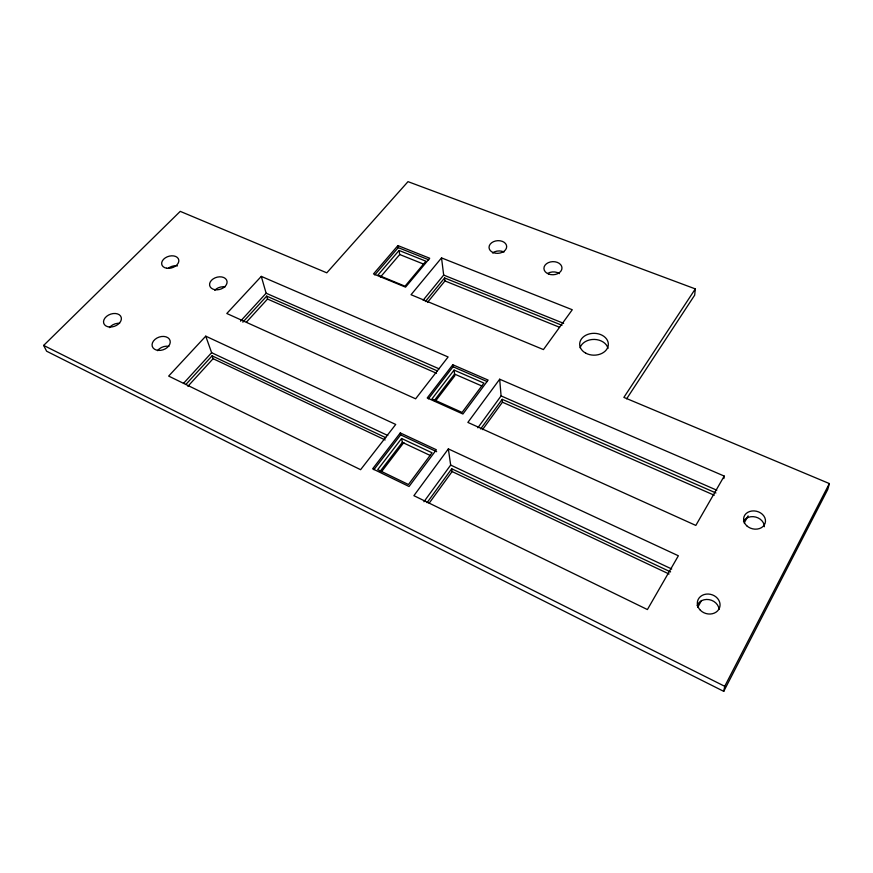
<?xml version="1.0" encoding="UTF-8"?>
<svg xmlns="http://www.w3.org/2000/svg" width="873" height="873" viewBox="0 0 873 873"><rect width="100%" height="100%" fill="white"/><g stroke="black" fill="none" stroke-linecap="round" stroke-linejoin="round"><path stroke-width="1.31" d="M695.312 288.898L623.868 397.401L829.35 483.566L827.79 489.415L723.739 691.351L46.618 351.208L43.65 345.413L180.242 211.364L326.786 272.823L408.007 181.649L695.312 288.898L694.69 295.118L626.628 398.83M723.848 478.59L724.219 476.08L499.683 379.22L467.863 422.412L695.825 525.426L724.219 476.08M723.739 691.351L724.721 686.298L829.35 483.566M697.647 607.488L701.521 600.471M744.178 522.982L748.106 515.856M429.134 503.23L452.105 471.562L451.712 468.768L670.606 571.924M482.54 429.614L502.433 402.202L502.193 399.321L715.925 492.961M427.061 502.673L451.712 468.768M480.641 428.959L502.193 399.321M423.94 501.735L450.664 465.069L448.351 448.897L678.365 555.774L647.406 609.561L413.889 495.678L448.351 448.897M477.837 427.803L501.08 395.916L499.683 379.22M380.192 471.278L402.322 442.349L401.591 438.497L432.059 452.781L408.444 484.526L377.714 469.63L401.591 438.497M434.197 400.685L454.56 374.07L454.058 370.097L483.915 383.094L462.09 412.416L431.971 398.896L454.058 370.097M381.599 471.616L403.85 442.491M435.332 401.285L454.931 375.641M400.292 432.932L372.64 468.823L409.055 486.49L436.347 449.759L400.292 432.932L400.663 434.863L373.884 469.674M452.792 364.761L427.224 397.957L462.919 414.009L488.127 380.082L452.792 364.761L453.043 366.758L428.359 398.852M425.337 301.556L444.597 277.963L562.005 325.313M427.432 302.462L444.968 280.931L444.597 277.963M423.132 300.203L443.68 275.082L441.531 257.906L572.273 309.74L543.432 349.582L411.041 294.725L441.531 257.906M380.453 277.036L399.725 254.523L399.059 250.453L425.926 261.202L405.028 286.202L377.954 275.039L399.059 250.453M397.913 245.586L373.491 273.926L405.552 287.152L429.702 258.244L397.913 245.586L398.241 247.626L374.746 274.951M187.891 386.303L213.088 358.694L212.074 355.835L185.884 384.458M246.492 322.082L267.52 299.046L266.68 296.122L242.836 322.192M183.45 383.433L211.626 352.692L205.744 336.17L168.664 376.088L360.604 469.685L395.72 424.453L205.744 336.17M240.522 321.166L266.134 293.219L261.289 276.381L226.805 313.494L415.624 398.808L448.111 356.97L261.289 276.381M398.241 247.626L428.752 259.805M399.725 254.523L424.06 264.29M443.68 275.082L563.631 323.348M444.968 280.931L559.549 327.266M453.043 366.758L487.101 381.545M454.56 374.07L481.831 385.975M266.134 293.219L439.108 368.832M501.08 395.916L716.777 490.2M266.68 296.122L437.318 370.894M267.52 299.046L436.489 373.251M502.433 402.202L714.256 495.231M400.663 434.863L436.653 451.69M211.626 352.692L387.787 435.507M402.322 442.349L430.247 455.477M450.664 465.069L671.73 569M212.074 355.835L385.801 437.711M213.088 358.694L385.157 439.937M452.105 471.562L669.089 574.019M43.65 345.413L724.721 686.298M743.49 521.279A10.989 8.97 14.3 0 1 755.745 517.067A10.989 8.97 14.3 0 1 764.322 526.725M580.076 347.781A14.263 10.902 0.3 0 1 594.36 339.422A14.263 10.902 0.3 0 1 607.99 348.469M214.813 290.196A8.861 6.242 -16.3 0 1 225.048 286.911M109.42 327.615A9.134 6.351 -20.4 0 1 119.612 323.283M157.489 350.673A9.265 6.646 -19.7 0 1 168.882 346.352M168.107 268.382A8.73 5.98 -17.3 0 1 177.448 265.883M697.08 605.644A11.425 9.832 16.6 0 1 709.029 599.62A11.425 9.832 16.6 0 1 719.101 609.267M547.687 273.413A8.948 6.548 -2.3 0 1 559.44 273.609M492.525 252.963A8.763 6.307 -4.7 0 1 504.005 252.046M585.772 353.172A14.339 10.923 0.3 0 0 608.295 345.228A14.339 10.923 0.3 0 0 587.944 334.337A14.339 10.923 0.3 0 0 585.772 353.172M548.593 274.024A9.036 6.558 -2.3 0 0 561.972 267.891A9.036 6.558 -2.3 0 0 548.277 262.675A9.036 6.558 -2.3 0 0 548.593 274.024M493.398 252.646A8.839 6.318 -4.8 0 0 506.678 246.688A8.839 6.318 -4.8 0 0 493.496 241.679A8.839 6.318 -4.8 0 0 493.398 252.646M746.71 525.753A11.054 9.003 14 0 0 765.086 523.353A11.054 9.003 14 0 0 751.839 511.011A11.054 9.003 14 0 0 746.71 525.753M700.375 610.249A11.502 9.876 16.3 0 0 719.57 607.728A11.502 9.876 16.3 0 0 706.115 594.131A11.502 9.876 16.3 0 0 700.375 610.249M214.845 289.672A8.937 6.253 -16.2 0 0 227.035 281.357A8.937 6.253 -16.2 0 0 213.11 278.934A8.937 6.253 -16.2 0 0 214.845 289.672M166.623 268.229A8.817 5.991 -17.2 0 0 178.812 260.176A8.817 5.991 -17.2 0 0 165.292 257.862A8.817 5.991 -17.2 0 0 166.623 268.229M109.562 327.004A9.221 6.362 -20.3 0 0 121.227 317.412A9.221 6.362 -20.3 0 0 106.604 316.353A9.221 6.362 -20.3 0 0 109.562 327.004M158.406 350.411A9.352 6.657 -19.5 0 0 170.039 340.503A9.352 6.657 -19.5 0 0 155.023 339.379A9.352 6.657 -19.5 0 0 158.406 350.411"/></g></svg>
